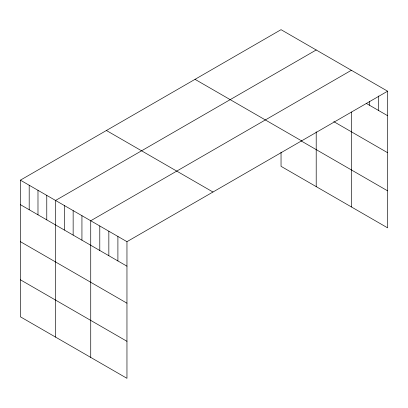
<?xml version="1.0" encoding="UTF-8"?>
<svg xmlns="http://www.w3.org/2000/svg" width="408" height="408" viewBox="0 0 408 408"><rect width="100%" height="100%" fill="white"/><g stroke="black" fill="none" stroke-linecap="round" stroke-linejoin="round"><path stroke-width="0.61" d="M387.6 91.198L126.959 241.679L126.959 378.323L20.4 316.802L20.4 180.157L281.041 29.677L387.6 91.198L387.6 227.843L281.041 166.321L281.041 152.138M316.205 49.98L55.565 200.456L55.565 337.105M351.37 70.278L90.729 220.759L90.729 357.408M366.287 103.392L387.6 115.694M333.79 121.635L387.6 152.704M195.029 79.336L301.589 140.857M301.369 141.051L387.6 190.837M106.412 130.499L212.971 192.02M20.4 180.157L126.959 241.679M20.4 204.653L126.959 266.174M20.4 241.664L126.959 303.185M20.4 279.791L126.959 341.312M378.542 96.018L378.542 110.466M369.485 101.47L369.485 105.239M351.37 112.047L351.37 206.927M316.205 131.82L316.205 186.624M117.902 236.446L117.902 260.947M108.844 231.219L108.844 255.714M99.787 225.991L99.787 250.487M81.937 215.684L81.937 240.179M73.149 210.61L73.149 235.105M64.357 205.535L64.357 230.03M46.772 195.381L46.772 219.881M37.985 190.306L37.985 214.802M29.192 185.232L29.192 209.727"/></g></svg>
